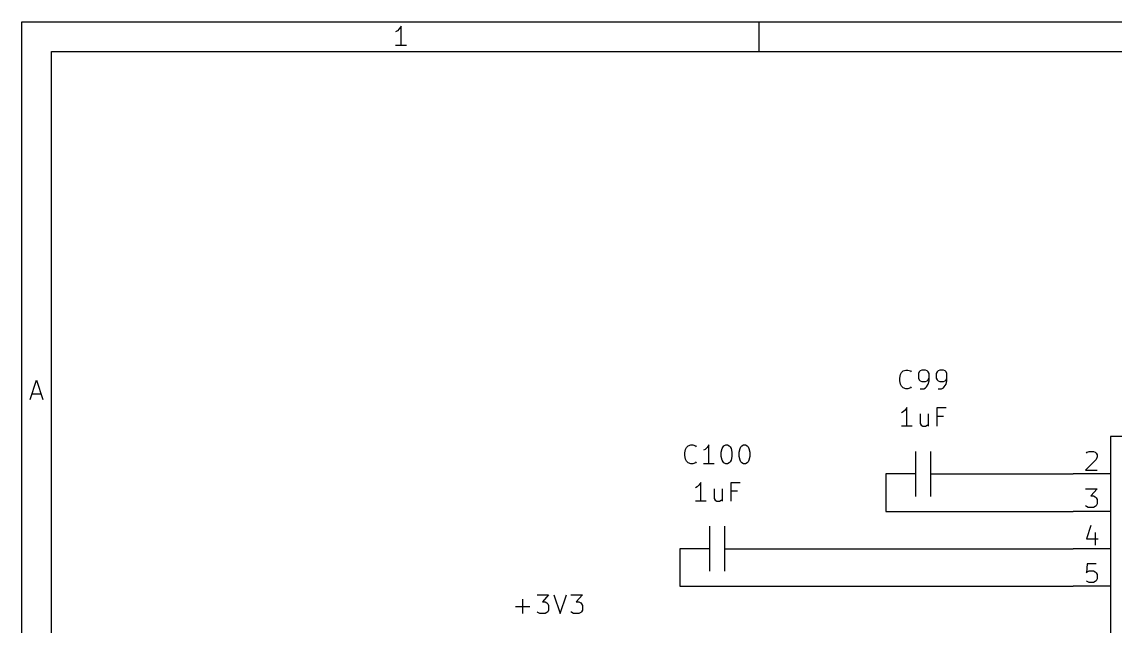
# Model space of a CAD drawing. Extents: x 0.4 to 11.3, y -7.9 to -0.4.
# Drawn here: x 0.394 to 3.312, y -2.006 to -0.394 of the extents above; entities that cross this region are included whole.
import ezdxf

# ---------------------------------------------------------------- set-up
doc = ezdxf.new("R2010")
doc.units = 0
doc.header["$MEASUREMENT"] = 0
for name, color, linetype in [('CYAN2', 4, 'CONTINUOUS'), ('GREEN3', 91, 'CONTINUOUS'), ('LYELLOW', 51, 'CONTINUOUS'), ('RED2', 1, 'CONTINUOUS'), ('RED3', 11, 'CONTINUOUS')]:
    doc.layers.add(name, color=color, linetype=linetype)

msp = doc.modelspace()

# ---------------------------------------------------------------- linework, layer by layer
at = {"layer": 'CYAN2', "linetype": 'CONTINUOUS'}
for p, q in [((2.7372, -1.3442), (2.7395, -1.3347)), ((2.7395, -1.3347), (2.7419, -1.3299)), ((2.7419, -1.3299), (2.7467, -1.3252)), ((2.7467, -1.3252), (2.7538, -1.3228)), ((2.7538, -1.3228), (2.7586, -1.3228)), ((2.7586, -1.3228), (2.7657, -1.3252)), ((2.7657, -1.3252), (2.7681, -1.3276)), ((2.7895, -1.3276), (2.7872, -1.3323)), ((2.7872, -1.3323), (2.7872, -1.3442)), ((2.7919, -1.3252), (2.7895, -1.3276)), ((2.7967, -1.3228), (2.7919, -1.3252)), ((2.8062, -1.3228), (2.7967, -1.3228)), ((2.811, -1.3252), (2.8062, -1.3228)), ((2.8133, -1.3276), (2.811, -1.3252)), ((2.8157, -1.3323), (2.8133, -1.3276)), ((2.8157, -1.3514), (2.8157, -1.3323)), ((2.8371, -1.3276), (2.8348, -1.3323)), ((2.8348, -1.3323), (2.8348, -1.3442)), ((2.8395, -1.3252), (2.8371, -1.3276)), ((2.8443, -1.3228), (2.8395, -1.3252)), ((2.8538, -1.3228), (2.8443, -1.3228)), ((2.8586, -1.3252), (2.8538, -1.3228)), ((2.861, -1.3276), (2.8586, -1.3252)), ((2.8633, -1.3323), (2.861, -1.3276)), ((2.8633, -1.3514), (2.8633, -1.3323)), ((2.7372, -1.3514), (2.7372, -1.3442)), ((2.7395, -1.3609), (2.7372, -1.3514)), ((2.7419, -1.3657), (2.7395, -1.3609)), ((2.7467, -1.3704), (2.7419, -1.3657)), ((2.7538, -1.3728), (2.7467, -1.3704)), ((2.7657, -1.3704), (2.7586, -1.3728)), ((2.7681, -1.368), (2.7657, -1.3704)), ((2.7872, -1.3442), (2.7895, -1.349)), ((2.7895, -1.349), (2.7919, -1.3514)), ((2.7919, -1.3514), (2.7967, -1.3538)), ((2.7967, -1.3538), (2.8062, -1.3538)), ((2.8014, -1.3728), (2.8062, -1.3704)), ((2.8062, -1.3538), (2.811, -1.3514)), ((2.8062, -1.3704), (2.8086, -1.368)), ((2.8086, -1.368), (2.8133, -1.3609)), ((2.811, -1.3514), (2.8133, -1.349)), ((2.8133, -1.349), (2.8157, -1.3442)), ((2.8133, -1.3609), (2.8157, -1.3514)), ((2.8348, -1.3442), (2.8371, -1.349)), ((2.8371, -1.349), (2.8395, -1.3514)), ((2.8395, -1.3514), (2.8443, -1.3538)), ((2.8443, -1.3538), (2.8538, -1.3538)), ((2.8491, -1.3728), (2.8538, -1.3704)), ((2.8538, -1.3538), (2.8586, -1.3514)), ((2.8538, -1.3704), (2.8562, -1.368)), ((2.8562, -1.368), (2.861, -1.3609)), ((2.8586, -1.3514), (2.861, -1.349)), ((2.861, -1.349), (2.8633, -1.3442)), ((2.861, -1.3609), (2.8633, -1.3514)), ((2.7586, -1.3728), (2.7538, -1.3728)), ((2.7919, -1.3728), (2.8014, -1.3728)), ((2.8395, -1.3728), (2.8491, -1.3728)), ((2.7514, -1.4299), (2.7467, -1.4347)), ((2.7562, -1.4228), (2.7514, -1.4299)), ((2.7562, -1.4728), (2.7562, -1.4228)), ((2.8371, -1.4728), (2.8371, -1.4228)), ((2.8371, -1.4228), (2.861, -1.4228)), ((2.7467, -1.4347), (2.7419, -1.4371)), ((2.7919, -1.4395), (2.7919, -1.4657)), ((2.8133, -1.4395), (2.8133, -1.4728)), ((2.8538, -1.4466), (2.8371, -1.4466)), ((2.7705, -1.4728), (2.7419, -1.4728)), ((2.7919, -1.4657), (2.7943, -1.4704)), ((2.7943, -1.4704), (2.7991, -1.4728)), ((2.7991, -1.4728), (2.8062, -1.4728)), ((2.8062, -1.4728), (2.811, -1.4704)), ((2.811, -1.4704), (2.8133, -1.468)), ((2.1633, -1.5442), (2.1657, -1.5347)), ((2.1633, -1.5514), (2.1633, -1.5442)), ((2.1657, -1.5347), (2.1681, -1.5299)), ((2.1681, -1.5299), (2.1729, -1.5252)), ((2.1729, -1.5252), (2.18, -1.5228)), ((2.18, -1.5228), (2.1848, -1.5228)), ((2.1848, -1.5228), (2.1919, -1.5252)), ((2.1919, -1.5252), (2.1943, -1.5276)), ((2.2181, -1.5347), (2.2133, -1.5371)), ((2.2229, -1.5299), (2.2181, -1.5347)), ((2.2276, -1.5228), (2.2229, -1.5299)), ((2.2276, -1.5728), (2.2276, -1.5228)), ((2.261, -1.5418), (2.2633, -1.5323)), ((2.261, -1.5538), (2.261, -1.5418)), ((2.2633, -1.5323), (2.2657, -1.5276)), ((2.2657, -1.5276), (2.2681, -1.5252)), ((2.2681, -1.5252), (2.2729, -1.5228)), ((2.2729, -1.5228), (2.2776, -1.5228)), ((2.2776, -1.5228), (2.2824, -1.5252)), ((2.2824, -1.5252), (2.2848, -1.5276)), ((2.2848, -1.5276), (2.2871, -1.5323)), ((2.2871, -1.5323), (2.2895, -1.5418)), ((2.2895, -1.5418), (2.2895, -1.5538)), ((2.3086, -1.5418), (2.311, -1.5323)), ((2.3086, -1.5538), (2.3086, -1.5418)), ((2.311, -1.5323), (2.3133, -1.5276)), ((2.3133, -1.5276), (2.3157, -1.5252)), ((2.3157, -1.5252), (2.3205, -1.5228)), ((2.3205, -1.5228), (2.3252, -1.5228)), ((2.3252, -1.5228), (2.33, -1.5252)), ((2.33, -1.5252), (2.3324, -1.5276)), ((2.3324, -1.5276), (2.3348, -1.5323)), ((2.3348, -1.5323), (2.3371, -1.5418)), ((2.3371, -1.5418), (2.3371, -1.5538)), ((2.1657, -1.5609), (2.1633, -1.5514)), ((2.1681, -1.5657), (2.1657, -1.5609)), ((2.1729, -1.5704), (2.1681, -1.5657)), ((2.18, -1.5728), (2.1729, -1.5704)), ((2.1848, -1.5728), (2.18, -1.5728)), ((2.1919, -1.5704), (2.1848, -1.5728)), ((2.1943, -1.568), (2.1919, -1.5704)), ((2.2419, -1.5728), (2.2133, -1.5728)), ((2.2633, -1.5633), (2.261, -1.5538)), ((2.2657, -1.568), (2.2633, -1.5633)), ((2.2681, -1.5704), (2.2657, -1.568)), ((2.2729, -1.5728), (2.2681, -1.5704)), ((2.2776, -1.5728), (2.2729, -1.5728)), ((2.2824, -1.5704), (2.2776, -1.5728)), ((2.2848, -1.568), (2.2824, -1.5704)), ((2.2871, -1.5633), (2.2848, -1.568)), ((2.2895, -1.5538), (2.2871, -1.5633)), ((2.311, -1.5633), (2.3086, -1.5538)), ((2.3133, -1.568), (2.311, -1.5633)), ((2.3157, -1.5704), (2.3133, -1.568)), ((2.3205, -1.5728), (2.3157, -1.5704)), ((2.3252, -1.5728), (2.3205, -1.5728)), ((2.33, -1.5704), (2.3252, -1.5728)), ((2.3324, -1.568), (2.33, -1.5704)), ((2.3348, -1.5633), (2.3324, -1.568)), ((2.3371, -1.5538), (2.3348, -1.5633)), ((2.2014, -1.6299), (2.1967, -1.6347)), ((2.2062, -1.6228), (2.2014, -1.6299)), ((2.2062, -1.6728), (2.2062, -1.6228)), ((2.2871, -1.6728), (2.2871, -1.6228)), ((2.2871, -1.6228), (2.311, -1.6228)), ((2.1967, -1.6347), (2.1919, -1.6371)), ((2.2419, -1.6395), (2.2419, -1.6657)), ((2.2633, -1.6395), (2.2633, -1.6728)), ((2.3038, -1.6466), (2.2871, -1.6466)), ((2.2205, -1.6728), (2.1919, -1.6728)), ((2.2419, -1.6657), (2.2443, -1.6704)), ((2.2443, -1.6704), (2.2491, -1.6728)), ((2.2491, -1.6728), (2.2562, -1.6728)), ((2.2562, -1.6728), (2.261, -1.6704)), ((2.261, -1.6704), (2.2633, -1.668)), ((1.769, -1.9228), (1.8, -1.9228)), ((1.8, -1.9228), (1.7833, -1.9419)), ((1.8143, -1.9228), (1.8309, -1.9728)), ((1.8309, -1.9728), (1.8476, -1.9228)), ((1.8595, -1.9228), (1.8905, -1.9228)), ((1.8905, -1.9228), (1.8738, -1.9419)), ((1.7119, -1.9538), (1.75, -1.9538)), ((1.7309, -1.9728), (1.7309, -1.9347)), ((1.7833, -1.9419), (1.7905, -1.9419)), ((1.7905, -1.9419), (1.7952, -1.9442)), ((1.7952, -1.9442), (1.7976, -1.9466)), ((1.7976, -1.9466), (1.8, -1.9514)), ((1.8, -1.9514), (1.8, -1.9633)), ((1.8738, -1.9419), (1.881, -1.9419)), ((1.881, -1.9419), (1.8857, -1.9442)), ((1.8857, -1.9442), (1.8881, -1.9466)), ((1.8881, -1.9466), (1.8905, -1.9514)), ((1.8905, -1.9514), (1.8905, -1.9633)), ((1.7714, -1.9704), (1.769, -1.968)), ((1.7762, -1.9728), (1.7714, -1.9704)), ((1.7905, -1.9728), (1.7762, -1.9728)), ((1.7952, -1.9704), (1.7905, -1.9728)), ((1.7976, -1.968), (1.7952, -1.9704)), ((1.8, -1.9633), (1.7976, -1.968)), ((1.8619, -1.9704), (1.8595, -1.968)), ((1.8667, -1.9728), (1.8619, -1.9704)), ((1.881, -1.9728), (1.8667, -1.9728)), ((1.8857, -1.9704), (1.881, -1.9728)), ((1.8881, -1.968), (1.8857, -1.9704)), ((1.8905, -1.9633), (1.8881, -1.968))]:
    msp.add_line(p, q, dxfattribs=at)
at = {"layer": 'GREEN3', "linetype": 'CONTINUOUS'}
for p, q in [((2.7, -1.6), (2.7, -1.7)), ((2.9, -1.6), (3.2, -1.6)), ((2.7, -1.7), (3.2, -1.7)), ((2.15, -1.8), (2.15, -1.9)), ((2.35, -1.8), (3.2, -1.8)), ((2.15, -1.9), (3.2, -1.9))]:
    msp.add_line(p, q, dxfattribs=at)
at = {"layer": 'LYELLOW', "linetype": 'CONTINUOUS'}
for p, q in [((3.3, -1.5), (3.3, -4.3)), ((4.1, -1.5), (3.3, -1.5))]:
    msp.add_line(p, q, dxfattribs=at)
at = {"layer": 'RED2', "linetype": 'CONTINUOUS'}
for p, q in [((0.3937, -0.3937), (11.2993, -0.3937)), ((0.3937, -7.8743), (0.3937, -0.3937)), ((1.4062, -0.4053), (1.4013, -0.4126)), ((1.4062, -0.4564), (1.4062, -0.4053)), ((2.3622, -0.4724), (2.3622, -0.3937)), ((1.3965, -0.4174), (1.3916, -0.4199)), ((1.4013, -0.4126), (1.3965, -0.4174)), ((1.4208, -0.4564), (1.3916, -0.4564)), ((0.4724, -0.4724), (11.2206, -0.4724)), ((0.4724, -7.7956), (0.4724, -0.4724)), ((0.416, -1.4013), (0.4331, -1.3501)), ((0.4331, -1.3501), (0.4501, -1.4013)), ((0.4209, -1.3867), (0.4453, -1.3867)), ((3.3, -1.5), (3.3, -4.3)), ((4.1, -1.5), (3.3, -1.5)), ((2.78, -1.66), (2.78, -1.54)), ((2.82, -1.66), (2.82, -1.54)), ((2.78, -1.6), (2.7, -1.6)), ((2.82, -1.6), (2.9, -1.6)), ((3.3, -1.6), (3.2, -1.6)), ((3.3, -1.6), (3.2, -1.6)), ((3.3, -1.7), (3.2, -1.7)), ((3.3, -1.7), (3.2, -1.7)), ((2.23, -1.86), (2.23, -1.74)), ((2.27, -1.86), (2.27, -1.74)), ((2.23, -1.8), (2.15, -1.8)), ((2.27, -1.8), (2.35, -1.8)), ((3.3, -1.8), (3.2, -1.8)), ((3.3, -1.8), (3.2, -1.8)), ((3.3, -1.9), (3.2, -1.9)), ((3.3, -1.9), (3.2, -1.9))]:
    msp.add_line(p, q, dxfattribs=at)
at = {"layer": 'RED3', "linetype": 'CONTINUOUS'}
for p, q in [((3.2357, -1.5446), (3.2381, -1.5423)), ((3.2357, -1.5446), (3.2381, -1.5423)), ((3.2381, -1.5423), (3.2429, -1.5399)), ((3.2381, -1.5423), (3.2429, -1.5399)), ((3.2429, -1.5399), (3.2548, -1.5399)), ((3.2429, -1.5399), (3.2548, -1.5399)), ((3.2548, -1.5399), (3.2595, -1.5423)), ((3.2548, -1.5399), (3.2595, -1.5423)), ((3.2595, -1.5423), (3.2619, -1.5446)), ((3.2595, -1.5423), (3.2619, -1.5446)), ((3.2619, -1.5446), (3.2643, -1.5494)), ((3.2619, -1.5446), (3.2643, -1.5494)), ((3.2619, -1.5613), (3.2333, -1.5899)), ((3.2619, -1.5613), (3.2333, -1.5899)), ((3.2643, -1.5542), (3.2619, -1.5613)), ((3.2643, -1.5542), (3.2619, -1.5613)), ((3.2643, -1.5494), (3.2643, -1.5542)), ((3.2643, -1.5494), (3.2643, -1.5542)), ((3.2333, -1.5899), (3.2643, -1.5899)), ((3.2333, -1.5899), (3.2643, -1.5899)), ((3.2333, -1.6399), (3.2643, -1.6399)), ((3.2333, -1.6399), (3.2643, -1.6399)), ((3.2643, -1.6399), (3.2476, -1.6589)), ((3.2643, -1.6399), (3.2476, -1.6589)), ((3.2476, -1.6589), (3.2548, -1.6589)), ((3.2476, -1.6589), (3.2548, -1.6589)), ((3.2548, -1.6589), (3.2595, -1.6613)), ((3.2548, -1.6589), (3.2595, -1.6613)), ((3.2595, -1.6613), (3.2619, -1.6637)), ((3.2595, -1.6613), (3.2619, -1.6637)), ((3.2357, -1.6875), (3.2333, -1.6851)), ((3.2357, -1.6875), (3.2333, -1.6851)), ((3.2405, -1.6899), (3.2357, -1.6875)), ((3.2405, -1.6899), (3.2357, -1.6875)), ((3.2548, -1.6899), (3.2405, -1.6899)), ((3.2548, -1.6899), (3.2405, -1.6899)), ((3.2595, -1.6875), (3.2548, -1.6899)), ((3.2595, -1.6875), (3.2548, -1.6899)), ((3.2619, -1.6851), (3.2595, -1.6875)), ((3.2619, -1.6851), (3.2595, -1.6875)), ((3.2619, -1.6637), (3.2643, -1.6684)), ((3.2619, -1.6637), (3.2643, -1.6684)), ((3.2643, -1.6804), (3.2619, -1.6851)), ((3.2643, -1.6804), (3.2619, -1.6851)), ((3.2643, -1.6684), (3.2643, -1.6804)), ((3.2643, -1.6684), (3.2643, -1.6804)), ((3.2476, -1.7375), (3.2357, -1.7732)), ((3.2476, -1.7375), (3.2357, -1.7732)), ((3.2357, -1.7732), (3.2667, -1.7732)), ((3.2357, -1.7732), (3.2667, -1.7732)), ((3.2595, -1.7565), (3.2595, -1.7899)), ((3.2595, -1.7565), (3.2595, -1.7899)), ((3.2381, -1.8399), (3.2357, -1.8637)), ((3.2381, -1.8399), (3.2357, -1.8637)), ((3.2357, -1.8637), (3.2381, -1.8613)), ((3.2357, -1.8637), (3.2381, -1.8613)), ((3.2619, -1.8399), (3.2381, -1.8399)), ((3.2619, -1.8399), (3.2381, -1.8399)), ((3.2381, -1.8613), (3.2429, -1.8589)), ((3.2381, -1.8613), (3.2429, -1.8589)), ((3.2429, -1.8589), (3.2548, -1.8589)), ((3.2429, -1.8589), (3.2548, -1.8589)), ((3.2548, -1.8589), (3.2595, -1.8613)), ((3.2548, -1.8589), (3.2595, -1.8613)), ((3.2595, -1.8613), (3.2619, -1.8637)), ((3.2595, -1.8613), (3.2619, -1.8637)), ((3.2619, -1.8637), (3.2643, -1.8684)), ((3.2619, -1.8637), (3.2643, -1.8684)), ((3.2381, -1.8875), (3.2357, -1.8851)), ((3.2381, -1.8875), (3.2357, -1.8851)), ((3.2429, -1.8899), (3.2381, -1.8875)), ((3.2429, -1.8899), (3.2381, -1.8875)), ((3.2548, -1.8899), (3.2429, -1.8899)), ((3.2548, -1.8899), (3.2429, -1.8899)), ((3.2595, -1.8875), (3.2548, -1.8899)), ((3.2595, -1.8875), (3.2548, -1.8899)), ((3.2619, -1.8851), (3.2595, -1.8875)), ((3.2619, -1.8851), (3.2595, -1.8875)), ((3.2643, -1.8804), (3.2619, -1.8851)), ((3.2643, -1.8804), (3.2619, -1.8851)), ((3.2643, -1.8684), (3.2643, -1.8804)), ((3.2643, -1.8684), (3.2643, -1.8804))]:
    msp.add_line(p, q, dxfattribs=at)

doc.saveas('drawing.dxf')
